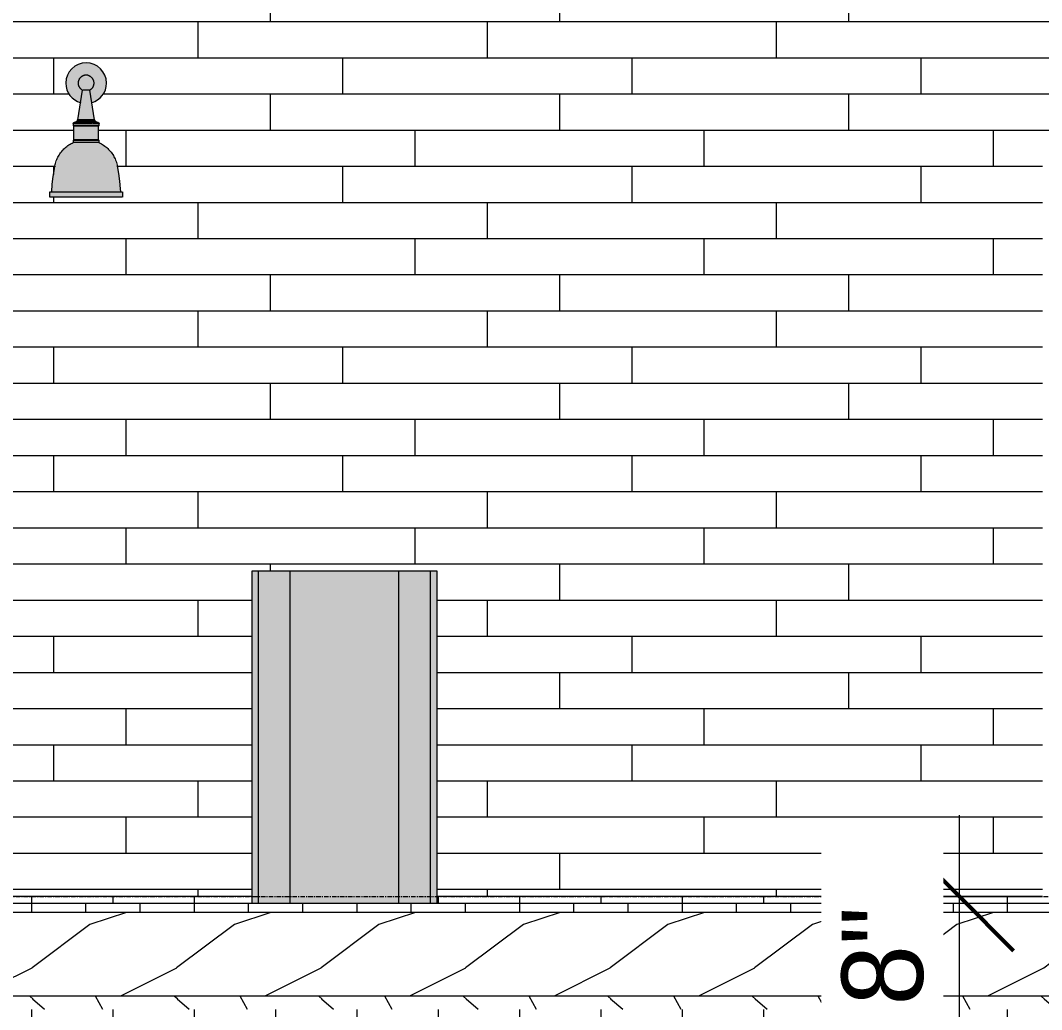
# Model space of a CAD drawing. Header units: inches. Extents: x 1822 to 8392, y -297 to 673.
# Drawn here: x 7981 to 8094, y -12.5 to 96.9 of the extents above; entities that cross this region are included whole.
import ezdxf

# ---------------------------------------------------------------- set-up
doc = ezdxf.new("R2010")
doc.units = ezdxf.units.IN
doc.header["$MEASUREMENT"] = 0
doc.linetypes.add('Grid Line 1_2_', pattern=[0.875, 0.5, -0.125, 0.125, -0.125])
for name, color, linetype, lineweight in [('A-ANNO-DIMS', 211, 'Continuous', 9), ('A-ANNO-DIMS-96', 211, 'Continuous', 9), ('A-FLOR-2', 192, 'Continuous', 9), ('A-FLOR-LEVL-4', 51, 'Grid Line 1_2_', 9), ('A-FLOR-MCUT', 51, 'Continuous', 13), ('A-FLOR-PATT-2', 252, 'Continuous', 9), ('A-WALL', 113, 'Continuous', 13), ('A-WALL-2', 113, 'Continuous', 9), ('A-WALL-3', 113, 'Continuous', 5), ('A-WALL-PATT-2', 111, 'Continuous', 9), ('E-LITE-EQPM', 33, 'Continuous', 9), ('S-FNDN-4', 32, 'Continuous', 9)]:
    doc.layers.add(name, color=color, linetype=linetype, lineweight=lineweight)
doc.styles.add('Century Gothic', font='ufonts.com_century-gothic.ttf', dxfattribs={"height": 9})
doc.dimstyles.new('OD__1_4__Tol__', dxfattribs={"dimscale": 12, "dimtxt": 9.397514, "dimasz": 1, "dimexe": 0.75, "dimexo": 0.5, "dimgap": 0.125, "dimtad": 1, "dimrnd": 0.25, "dimzin": 1, "dimdsep": 46, "dimlunit": 4, "dimtxsty": 'Century Gothic', "dimblk1": 'OBLIQUE', "dimblk2": 'OBLIQUE', "dimsah": 1, "dimcen": 0.09, "dimdle": 0.75, "dimazin": 0, "dimtfac": 1, "dimtdec": 4, "dimtix": 1, "dimtmove": 0, "dimatfit": 3, "dimfxl": 1, "dimtvp": 1, "dimtfill": 1, "dimfrac": 2, "dimtolj": 1, "dimtzin": 0, "dimarcsym": 2})

# ---------------------------------------------------------------- blocks, each defined once
blk = doc.blocks.new('VISA-OW2400-02-SASS - OW2400-L30K-MVOLT-V259-SECTION AT INTAKE AREA WELL')
at = {"layer": 'E-LITE-EQPM'}
h = blk.add_hatch(color=256, dxfattribs=at)
h.paths.add_polyline_path([(2878.04, 90.79), (2878.14, 90.71), (2878.2, 90.77), (2878.04, 90.79)], flags=0)
h.paths.add_polyline_path([(2878.73, 87.83), (2879.26, 88.05), (2879.73, 88.41), (2880.08, 88.88), (2880.31, 89.42), (2880.39, 90), (2880.31, 90.58), (2880.08, 91.13), (2879.73, 91.59), (2879.26, 91.95), (2878.72, 92.17), (2878.14, 92.25), (2877.5, 92.15), (2877.01, 91.95), (2876.55, 91.59), (2876.19, 91.13), (2875.96, 90.58), (2875.89, 90), (2875.96, 89.42), (2876.19, 88.88), (2876.63, 88.34), (2877.15, 87.99), (2877.54, 87.83), (2877.77, 89.22), (2877.41, 89.55), (2877.4, 89.65), (2877.35, 89.69), (2877.32, 90.13), (2877.4, 90.32), (2877.41, 90.37), (2877.42, 90.44), (2877.72, 90.73), (2877.82, 90.75), (2877.98, 90.85), (2877.99, 90.79), (2878.04, 90.79), (2878.07, 90.87), (2878.15, 90.79), (2878.23, 90.85), (2878.47, 90.71), (2878.39, 90.83), (2878.55, 90.75), (2878.69, 90.65), (2878.85, 90.46), (2878.96, 90.19), (2878.97, 90.02), (2878.89, 89.66), (2878.84, 89.63), (2878.75, 89.41), (2878.68, 89.35), (2878.5, 89.22), (2878.72, 87.89)], flags=0)
h = blk.add_hatch(color=256, dxfattribs=at)
h.paths.add_polyline_path([(2877.87, 89.22), (2878.14, 89.26), (2878.13, 90.71), (2877.98, 90.79), (2877.95, 90.79), (2877.95, 90.84), (2877.83, 90.79), (2877.79, 90.79), (2877.4, 90.41), (2877.4, 90.32), (2877.33, 90.18), (2877.31, 89.97), (2877.35, 89.69), (2877.41, 89.65), (2877.41, 89.54), (2877.77, 89.22), (2877.86, 89.22)], flags=0)
h.paths.add_polyline_path([(2878.14, 90.77), (2878.07, 90.87), (2878.04, 90.79), (2878.13, 90.77)], flags=0)
for points in [[(2878.22, 89.22), (2878.55, 89.26), (2878.82, 89.53), (2878.89, 89.66), (2878.9, 89.67), (2878.97, 89.82), (2878.97, 90.04), (2878.96, 90.19), (2878.85, 90.46), (2878.69, 90.65), (2878.47, 90.8), (2878.39, 90.81), (2878.39, 90.75), (2878.18, 90.84), (2878.14, 90.77), (2878.23, 90.77), (2878.14, 90.67), (2878.14, 89.22), (2878.22, 89.22)], [(2878.03, 85.93), (2878.14, 85.93), (2878.14, 89.22), (2877.77, 89.22), (2877.27, 85.93), (2877.95, 85.93)], [(2878.98, 85.93), (2879.04, 85.93), (2878.47, 89.22), (2878.14, 89.22), (2878.14, 85.93), (2878.89, 85.93)], [(2877.25, 85.74), (2877.36, 85.73), (2877.39, 85.71), (2877.58, 85.72), (2877.8, 85.72), (2877.97, 85.7), (2878.14, 85.73), (2878.14, 85.93), (2877.24, 85.93), (2877.18, 85.82), (2877.27, 85.81)], [(2878.14, 85.7), (2878.52, 85.71), (2878.72, 85.72), (2878.89, 85.72), (2878.92, 85.75), (2879.04, 85.74), (2879.02, 85.77), (2879.04, 85.8), (2879.13, 85.78), (2879.13, 85.8), (2879.04, 85.93), (2878.14, 85.93), (2878.14, 85.73)], [(2876.69, 85.29), (2878.14, 85.29), (2878.13, 85.54), (2876.69, 85.54), (2876.69, 85.47)], [(2876.88, 83.72), (2878.14, 83.72), (2878.14, 85.22), (2876.75, 85.22), (2876.78, 83.72), (2876.85, 83.72)], [(2876.78, 85.54), (2878.14, 85.54), (2878.13, 85.65), (2878.14, 85.67), (2878.13, 85.7), (2877.14, 85.67), (2877.13, 85.65), (2876.86, 85.64), (2876.83, 85.59)], [(2877.15, 85.22), (2878.14, 85.22), (2878.14, 85.29), (2876.88, 85.29), (2876.94, 85.22)], [(2879.01, 85.54), (2879.49, 85.54), (2879.39, 85.64), (2878.14, 85.7), (2878.14, 85.67), (2878.14, 85.65), (2878.14, 85.54), (2878.92, 85.54)], [(2878.86, 85.29), (2879.59, 85.29), (2879.59, 85.54), (2878.14, 85.54), (2878.15, 85.29), (2878.83, 85.29)], [(2878.48, 85.22), (2879.33, 85.22), (2879.39, 85.29), (2878.14, 85.29), (2878.14, 85.22), (2878.45, 85.22)], [(2879.39, 83.72), (2879.52, 83.72), (2879.52, 85.22), (2878.14, 85.22), (2878.14, 83.72), (2879.33, 83.72)], [(2876.89, 83.41), (2878.14, 83.41), (2878.12, 83.66), (2876.69, 83.66), (2876.69, 83.41), (2876.88, 83.41)], [(2877.79, 83.66), (2878.14, 83.67), (2878.14, 83.72), (2876.94, 83.72), (2876.93, 83.66), (2877.78, 83.66)], [(2878.9, 83.66), (2879.39, 83.66), (2879.33, 83.72), (2878.14, 83.72), (2878.14, 83.66), (2878.89, 83.66)], [(2879.53, 83.41), (2879.59, 83.41), (2879.59, 83.66), (2878.14, 83.66), (2878.14, 83.41), (2879.49, 83.41)], [(2875.72, 80.85), (2878.14, 80.85), (2878.14, 83.41), (2876.63, 83.37), (2875.8, 82.8), (2875.09, 81.93), (2874.74, 80.85), (2875.38, 80.85)], [(2878.14, 80.85), (2881.53, 80.85), (2881.12, 82.01), (2880.33, 82.91), (2879.53, 83.41), (2878.14, 83.41), (2878.14, 81)], [(2877.11, 77.98), (2878.14, 77.98), (2878.14, 80.85), (2874.74, 80.85), (2874.44, 79.15), (2874.39, 78.13), (2874.39, 77.98), (2877.06, 77.98)], [(2881.43, 77.98), (2881.89, 77.98), (2881.86, 78.79), (2881.78, 79.6), (2881.53, 80.85), (2878.14, 80.85), (2878.14, 77.98), (2881.15, 77.98)], [(2874.14, 77.38), (2878.14, 77.38), (2878.14, 77.98), (2874.14, 77.98), (2874.14, 77.88)], [(2882.13, 77.38), (2882.13, 77.98), (2878.14, 77.98), (2878.14, 77.38), (2881.65, 77.38)]]:
    blk.add_hatch(color=256, dxfattribs=at).paths.add_polyline_path(points, flags=0)
for p, q in [((2877.71, 89.22), (2877.19, 85.93)), ((2878.14, 89.22), (2877.77, 89.22)), ((2878.5, 89.22), (2878.14, 89.22)), ((2879.08, 85.93), (2878.56, 89.22)), ((2878.14, 85.93), (2877.24, 85.93)), ((2879.04, 85.93), (2878.14, 85.93)), ((2876.69, 85.54), (2876.69, 85.29)), ((2878.14, 85.54), (2876.69, 85.54)), ((2876.69, 85.29), (2876.75, 85.22)), ((2878.14, 85.29), (2876.69, 85.29)), ((2876.75, 85.22), (2876.75, 83.72)), ((2878.14, 85.22), (2876.75, 85.22)), ((2878.14, 85.7), (2877.02, 85.7)), ((2877.19, 85.7), (2877.45, 85.7)), ((2879.25, 85.7), (2878.14, 85.7)), ((2878.86, 85.54), (2878.14, 85.54)), ((2879.59, 85.29), (2878.14, 85.29)), ((2879.52, 85.22), (2878.14, 85.22)), ((2878.82, 85.7), (2879.25, 85.7)), ((2879.59, 85.54), (2878.9, 85.54)), ((2879.52, 85.22), (2879.59, 85.29)), ((2879.52, 83.72), (2879.52, 85.22)), ((2879.59, 85.29), (2879.59, 85.54)), ((2876.75, 83.72), (2876.69, 83.66)), ((2876.69, 83.66), (2876.69, 83.41)), ((2878.14, 83.66), (2876.69, 83.66)), ((2878.14, 83.72), (2876.75, 83.72)), ((2879.52, 83.72), (2878.14, 83.72)), ((2879.59, 83.66), (2878.14, 83.66)), ((2879.59, 83.66), (2879.52, 83.72)), ((2879.59, 83.41), (2879.59, 83.66)), ((2878.14, 83.41), (2876.69, 83.41)), ((2879.59, 83.41), (2878.14, 83.41)), ((2874.08, 77.98), (2874.08, 77.38)), ((2874.14, 77.98), (2878.14, 77.98)), ((2878.14, 77.38), (2874.14, 77.38)), ((2878.14, 77.98), (2882.13, 77.98)), ((2882.13, 77.38), (2878.14, 77.38)), ((2882.19, 77.38), (2882.19, 77.98))]:
    blk.add_line(p, q, dxfattribs=at)
at = {"layer": 'E-LITE-EQPM', "flags": 128}
for points in [[(2877.71, 89.22), (2877.68, 89.24), (2877.65, 89.26), (2877.62, 89.29), (2877.6, 89.31), (2877.57, 89.34), (2877.54, 89.36), (2877.52, 89.39), (2877.49, 89.42), (2877.47, 89.45), (2877.45, 89.48), (2877.43, 89.51), (2877.41, 89.54), (2877.39, 89.57), (2877.37, 89.6), (2877.36, 89.64), (2877.35, 89.67), (2877.33, 89.71), (2877.32, 89.74), (2877.31, 89.78), (2877.3, 89.81), (2877.3, 89.85), (2877.29, 89.89), (2877.29, 89.92), (2877.29, 89.96), (2877.28, 90), (2877.29, 90.03), (2877.29, 90.07), (2877.29, 90.11), (2877.3, 90.14), (2877.3, 90.18), (2877.31, 90.22), (2877.32, 90.25), (2877.33, 90.29), (2877.34, 90.32), (2877.36, 90.36), (2877.37, 90.39), (2877.39, 90.42), (2877.4, 90.46), (2877.42, 90.49), (2877.44, 90.52), (2877.46, 90.55), (2877.49, 90.58), (2877.51, 90.61), (2877.54, 90.63), (2877.56, 90.66), (2877.59, 90.68), (2877.62, 90.71), (2877.64, 90.73), (2877.67, 90.75), (2877.7, 90.77), (2877.74, 90.79), (2877.77, 90.81), (2877.8, 90.83), (2877.83, 90.84), (2877.87, 90.86), (2877.9, 90.87), (2877.94, 90.88), (2877.97, 90.89), (2878.01, 90.9), (2878.05, 90.91), (2878.08, 90.91), (2878.12, 90.92), (2878.14, 90.92)], [(2878.14, 90.92), (2878.17, 90.92), (2878.21, 90.91), (2878.25, 90.91), (2878.28, 90.9), (2878.32, 90.89), (2878.35, 90.88), (2878.39, 90.87), (2878.42, 90.85), (2878.46, 90.84), (2878.49, 90.82), (2878.52, 90.8), (2878.55, 90.78), (2878.58, 90.76), (2878.61, 90.74), (2878.64, 90.72), (2878.67, 90.7), (2878.7, 90.67), (2878.72, 90.65), (2878.75, 90.62), (2878.77, 90.59), (2878.8, 90.56), (2878.82, 90.53), (2878.84, 90.5), (2878.86, 90.47), (2878.88, 90.44), (2878.89, 90.41), (2878.91, 90.37), (2878.92, 90.34), (2878.94, 90.3), (2878.95, 90.27), (2878.96, 90.23), (2878.97, 90.2), (2878.97, 90.16), (2878.98, 90.12), (2878.98, 90.09), (2878.99, 90.05), (2878.99, 90.01), (2878.99, 89.98), (2878.99, 89.94), (2878.98, 89.9), (2878.98, 89.87), (2878.97, 89.83), (2878.96, 89.79), (2878.96, 89.76), (2878.94, 89.72), (2878.93, 89.69), (2878.92, 89.65), (2878.91, 89.62), (2878.89, 89.59), (2878.87, 89.55), (2878.85, 89.52), (2878.83, 89.49), (2878.81, 89.46), (2878.79, 89.43), (2878.77, 89.4), (2878.74, 89.38), (2878.72, 89.35), (2878.69, 89.32), (2878.66, 89.3), (2878.63, 89.28), (2878.6, 89.25), (2878.57, 89.23), (2878.56, 89.22)], [(2876.97, 85.7), (2876.97, 85.7), (2876.98, 85.7), (2876.99, 85.7), (2877, 85.71), (2877.01, 85.71), (2877.02, 85.71), (2877.03, 85.71), (2877.04, 85.71), (2877.05, 85.72), (2877.05, 85.72), (2877.06, 85.72), (2877.07, 85.73), (2877.08, 85.73), (2877.09, 85.74), (2877.09, 85.74), (2877.1, 85.75), (2877.11, 85.75), (2877.11, 85.76), (2877.12, 85.76), (2877.13, 85.77), (2877.13, 85.78), (2877.14, 85.78), (2877.14, 85.79), (2877.15, 85.8), (2877.16, 85.81), (2877.16, 85.81), (2877.16, 85.82), (2877.17, 85.83), (2877.17, 85.84), (2877.18, 85.85), (2877.18, 85.85), (2877.18, 85.86), (2877.18, 85.87), (2877.19, 85.88), (2877.19, 85.89), (2877.19, 85.9), (2877.19, 85.91), (2877.19, 85.92), (2877.19, 85.93), (2877.19, 85.93)], [(2879.08, 85.93), (2879.08, 85.92), (2879.08, 85.91), (2879.08, 85.9), (2879.08, 85.89), (2879.09, 85.88), (2879.09, 85.87), (2879.09, 85.87), (2879.09, 85.86), (2879.1, 85.85), (2879.1, 85.84), (2879.1, 85.83), (2879.11, 85.82), (2879.11, 85.82), (2879.12, 85.81), (2879.12, 85.8), (2879.13, 85.79), (2879.13, 85.79), (2879.14, 85.78), (2879.14, 85.77), (2879.15, 85.77), (2879.16, 85.76), (2879.16, 85.75), (2879.17, 85.75), (2879.18, 85.74), (2879.19, 85.74), (2879.19, 85.73), (2879.2, 85.73), (2879.21, 85.72), (2879.22, 85.72), (2879.23, 85.72), (2879.23, 85.71), (2879.24, 85.71), (2879.25, 85.71), (2879.26, 85.71), (2879.27, 85.71), (2879.28, 85.7), (2879.29, 85.7), (2879.3, 85.7), (2879.3, 85.7), (2879.31, 85.7)], [(2876.69, 85.54), (2876.7, 85.56), (2876.71, 85.57), (2876.72, 85.58), (2876.74, 85.59), (2876.75, 85.61), (2876.77, 85.62), (2876.78, 85.63), (2876.8, 85.64), (2876.81, 85.65), (2876.83, 85.66), (2876.84, 85.66), (2876.86, 85.67), (2876.88, 85.68), (2876.89, 85.68), (2876.91, 85.69), (2876.93, 85.69), (2876.95, 85.7), (2876.96, 85.7), (2876.97, 85.7)], [(2879.31, 85.7), (2879.32, 85.7), (2879.34, 85.69), (2879.36, 85.69), (2879.38, 85.68), (2879.39, 85.68), (2879.41, 85.67), (2879.43, 85.66), (2879.44, 85.66), (2879.46, 85.65), (2879.48, 85.64), (2879.49, 85.63), (2879.51, 85.62), (2879.52, 85.61), (2879.53, 85.59), (2879.55, 85.58), (2879.56, 85.57), (2879.57, 85.56), (2879.58, 85.54), (2879.59, 85.54)], [(2874.69, 80.85), (2874.72, 80.99), (2874.75, 81.12), (2874.79, 81.26), (2874.84, 81.4), (2874.89, 81.53), (2874.95, 81.66), (2875.01, 81.79), (2875.08, 81.91), (2875.15, 82.04), (2875.23, 82.16), (2875.31, 82.28), (2875.4, 82.39), (2875.49, 82.5), (2875.58, 82.61), (2875.68, 82.71), (2875.79, 82.81), (2875.89, 82.9), (2876.01, 82.99), (2876.12, 83.08), (2876.24, 83.16), (2876.36, 83.23), (2876.48, 83.3), (2876.61, 83.37), (2876.69, 83.41)], [(2879.59, 83.41), (2879.71, 83.34), (2879.84, 83.28), (2879.96, 83.2), (2880.08, 83.12), (2880.2, 83.04), (2880.31, 82.95), (2880.42, 82.86), (2880.53, 82.77), (2880.63, 82.67), (2880.73, 82.56), (2880.82, 82.45), (2880.91, 82.34), (2881, 82.23), (2881.08, 82.11), (2881.15, 81.99), (2881.22, 81.86), (2881.29, 81.74), (2881.35, 81.61), (2881.4, 81.47), (2881.45, 81.34), (2881.5, 81.2), (2881.54, 81.07), (2881.57, 80.93), (2881.59, 80.85)], [(2874.33, 77.98), (2874.39, 78.83), (2874.49, 79.68), (2874.63, 80.52), (2874.69, 80.85)], [(2881.59, 80.85), (2881.73, 80), (2881.84, 79.16), (2881.92, 78.3), (2881.94, 77.98)]]:
    blk.add_lwpolyline(points, dxfattribs=at)
at = {"layer": 'E-LITE-EQPM'}
for start, end in [(360, 180), (180, 254.7454), (285.2546, 360)]:
    blk.add_arc((2878.14, 90), 2.25, start, end, dxfattribs=at)
blk = doc.blocks.new('DIMBLOCK13-SECTION AT INTAKE AREA WELL')
at = {"layer": 'A-ANNO-DIMS-96'}
for p, q in [((8084.89, -32), (8084.89, 9)), ((8082.4, 0), (8093.89, 0)), ((8084.89, 0), (8082.4, 0)), ((7954.42, -32), (8093.89, -32)), ((8084.89, -32), (7954.42, -32))]:
    blk.add_line(p, q, dxfattribs=at)
at = {"layer": 'A-ANNO-DIMS-96', "lineweight": 50}
for p, q in [((8084.89, 0), (8078.89, 6)), ((8084.89, 0), (8090.89, -6)), ((8084.89, -32), (8078.89, -26)), ((8084.89, -32), (8090.89, -38))]:
    blk.add_line(p, q, dxfattribs=at)
at = {"layer": 'A-ANNO-DIMS-96', "color": 0, "insert": (8071.85, -31.74), "char_height": 9, "width": 37.7691, "attachment_point": 1, "rotation": 90, "line_spacing_factor": 0.984502, "style": 'Century Gothic', "bg_fill": 3, "box_fill_scale": 1.25, "bg_fill_color": 256, "bg_fill_true_color": 13158600, "bg_fill_transparency": 0}
blk.add_mtext('2\' - 8"', dxfattribs=at)
blk = doc.blocks.new('_Oblique')
at = {"color": 0, "linetype": 'ByBlock', "lineweight": -2}
blk.add_line((-0.5, -0.5), (0.5, 0.5), dxfattribs=at)

msp = doc.modelspace()

# ---------------------------------------------------------------- hatches: boundary and pattern name
at = {"layer": 'A-FLOR-PATT-2'}
h = msp.add_hatch(dxfattribs=at)
h.set_pattern_fill('FP_167', color=256, style=0, pattern_type=2)
h.set_pattern_definition([(90, (7982.22, 124.832), (-6, 4e-16), [])])
h.paths.add_polyline_path([(8254.42278, -1.75), (8254.42278, -0.75), (7826.42278, -0.75), (7826.42278, -1.75), (8199.12126, -1.75)], flags=0)
h = msp.add_hatch(dxfattribs=at)
h.set_pattern_fill('FP_168', color=256, style=0, pattern_type=2)
h.set_pattern_definition([(216.87, (7988.617, 140.825), (47.980943, 31.987086), [7.997, -71.971]), (206.565, (7998.214, 136.027), (-15.99371, -15.99413), [17.881, -17.881]), (198.435, (7998.214, 128.03), (-31.98674, -15.99388), [10.115, -40.461])])
h.paths.add_polyline_path([(7826.42278, -11), (8254.42278, -11), (8254.42278, -1.75), (7826.42278, -1.75)], flags=0)
h = msp.add_hatch(dxfattribs=at)
h.set_pattern_fill('FP_166', color=256, style=0, pattern_type=2)
h.set_pattern_definition([(108.435, (7986.378, 124.832), (-15.99388, 31.98674), [6.069, -44.507]), (139.399, (7984.459, 130.589), (-95.962202, 79.96734), [2.949, -144.505]), (136.848, (7998.21405, 132.509), (-239.905045, 223.9086564), [7.015, -343.752]), (109.983, (7993.096, 137.307), (-47.980317, 127.949461), [3.744, -183.456]), (90, (7991.816, 124.832), (-15.994, 15.994), [3.199, -12.795]), (118.443, (7991.81605, 128.03), (111.9554492, -207.916726), [8.731, -427.81]), (84.289, (7987.658, 135.707), (-15.994155, -143.941867), [3.215, -157.519]), (129.806, (7987.978, 138.906), (63.975122, -79.968027), [2.498, -122.416])])
h.paths.add_polyline_path([(8254.42278, -12.5), (8254.42278, -11), (7826.42278, -11), (7826.42278, -12.5), (8246.42278, -12.5)], flags=0)
at = {"layer": 'A-WALL'}
for points in [[(8010.82278, -0.75), (8010.82278, 36), (8007.32278, 36), (8007.32278, -0.75)], [(8010.82278, -0.75), (8022.82278, -0.75), (8022.82278, 36), (8010.82278, 36), (8010.82278, 0)], [(8026.32278, -0.75), (8026.32278, 36), (8022.82278, 36), (8022.82278, -0.75)]]:
    msp.add_hatch(color=256, dxfattribs=at).paths.add_polyline_path(points, flags=0)
at = {"layer": 'A-WALL-3'}
for points in [[(8007.32278, -0.75), (8007.32278, 36), (8006.57278, 36), (8006.57278, -0.75)], [(8026.32278, -0.75), (8027.07278, -0.75), (8027.07278, 36), (8026.32278, 36), (8026.32278, -0.31234)]]:
    msp.add_hatch(color=256, dxfattribs=at).paths.add_polyline_path(points, flags=0)
at = {"layer": 'A-WALL-PATT-2'}
h = msp.add_hatch(dxfattribs=at)
h.set_pattern_fill('FP_22', color=256, style=0, pattern_type=2)
h.set_pattern_definition([(0, (7752.648, 0.8), (0, 4), []), (90, (7752.648, 0.8), (-8, 8), [4, -28]), (90, (7768.648, 4.8), (-8, 8), [4, -28])])
h.paths.add_polyline_path([(7752.64778, 0), (7766.42278, 0), (7766.42278, 88), (7806.42278, 87.99415), (7806.42278, 0), (7940.47278, 0), (7940.47278, 81), (7977.97278, 81), (7977.97278, 0), (8006.57278, 0), (8006.57278, 36), (8027.07278, 36), (8027.07278, 0), (8094.07278, 0), (8094.07278, 81), (8131.57278, 81), (8131.57278, 0), (8271.42426, 0), (8271.42426, 109.25), (7752.64778, 109.25), (7752.64778, 47.54715)], flags=0)
h.paths.add_polyline_path([(7937.02288, 3.5), (7902.72278, 3.5), (7902.72278, 81), (7940.09778, 81), (7940.09778, 3.5), (7938.22278, 3.5)], flags=0)
h.paths.add_polyline_path([(8144.89401, 3.5), (8131.94778, 3.5), (8131.94778, 81), (8169.32278, 81), (8169.32278, 3.5), (8162.96976, 3.5)], flags=0)
h.paths.add_polyline_path([(7859.78528, 23.3125), (7830.78528, 23.3125), (7830.78528, 68.3125), (7859.78528, 68.3125), (7859.78528, 24.25)], flags=0)
h.paths.add_polyline_path([(8210.97278, 23.3125), (8210.97278, 68.3125), (8239.97278, 68.3125), (8239.97278, 23.3125), (8211.53528, 23.3125)], flags=0)
h.paths.add_polyline_path([(7988.70853, 85.70215), (7988.32695, 85.71495), (7988.51955, 85.70215), (7988.70731, 85.70215)], flags=0)
h.paths.add_polyline_path([(7987.21066, 77.38397), (7984.24023, 77.38397), (7984.24023, 77.97813), (7984.48644, 77.97813), (7984.54274, 79.23828), (7984.55842, 79.4177), (7984.88826, 81), (7985.20001, 81.95443), (7986.01906, 82.89544), (7986.78617, 83.40622), (7986.78617, 83.65622), (7986.98032, 83.65622), (7987.03882, 83.72378), (7986.85373, 83.72378), (7986.88325, 85.22378), (7987.03882, 85.22378), (7986.94628, 85.29134), (7986.78617, 85.29134), (7986.78617, 85.54134), (7986.88325, 85.54134), (7986.98032, 85.63818), (7987.65526, 85.72224), (7987.48419, 85.71016), (7987.46677, 85.74398), (7987.44093, 85.76093), (7987.34501, 85.74398), (7987.33628, 85.81422), (7987.28372, 85.81504), (7987.33628, 85.92746), (7987.64373, 87.83048), (7987.11028, 88.05144), (7986.64429, 88.40901), (7986.28673, 88.875), (7986.06195, 89.41766), (7985.98528, 90), (7986.06195, 90.58234), (7986.28673, 91.125), (7986.73119, 91.65767), (7987.11028, 91.94856), (7987.65294, 92.17333), (7988.23528, 92.25), (7988.85119, 92.15943), (7989.36028, 91.94856), (7989.82628, 91.59099), (7990.18384, 91.125), (7990.41655, 90.52208), (7990.47414, 89.91535), (7990.40862, 89.41766), (7990.18384, 88.875), (7989.82628, 88.40901), (7989.22196, 87.99415), (7988.82746, 87.82667), (7989.17697, 85.86687), (7989.17697, 85.79935), (7989.08042, 85.7967), (7989.08042, 85.75101), (7989.08042, 85.7082), (7988.73305, 85.70698), (7988.92333, 85.70215), (7989.50958, 85.63666), (7989.58732, 85.54134), (7989.6844, 85.54134), (7989.6844, 85.29134), (7989.49025, 85.29134), (7989.43175, 85.22378), (7989.61684, 85.22378), (7989.58732, 83.72378), (7989.43175, 83.72378), (7989.52429, 83.65622), (7989.6844, 83.65622), (7989.6844, 83.40622), (7990.56044, 82.81134), (7991.27983, 81.92603), (7991.66873, 80.66195), (7991.91215, 79.4177), (7991.98413, 77.97813), (7992.23034, 77.97813), (7992.23034, 77.38397), (7988.23528, 77.38397)], flags=0)
h.paths.add_polyline_path([(7811.58275, 85.70215), (7811.20116, 85.71495), (7811.39377, 85.70215), (7811.58153, 85.70215)], flags=0)
h.paths.add_polyline_path([(7808.96802, 77.38397), (7807.11445, 77.38397), (7807.11445, 77.97813), (7807.36065, 77.97813), (7807.41696, 79.23828), (7807.43264, 79.4177), (7807.71191, 80.84519), (7808.12171, 82.01132), (7808.89328, 82.89544), (7809.66039, 83.40622), (7809.66039, 83.65622), (7809.85454, 83.65622), (7809.91304, 83.72378), (7809.72795, 83.72378), (7809.75746, 85.22378), (7809.91304, 85.22378), (7809.82049, 85.29134), (7809.66039, 85.29134), (7809.66039, 85.54134), (7809.75746, 85.54134), (7809.85454, 85.63818), (7810.49263, 85.72918), (7810.35841, 85.71016), (7810.34099, 85.74398), (7810.31515, 85.76093), (7810.21922, 85.74398), (7810.2105, 85.81422), (7810.15794, 85.81504), (7810.2105, 85.92746), (7810.49263, 87.84097), (7809.9845, 88.05144), (7809.51851, 88.40901), (7809.16095, 88.875), (7808.93617, 89.41766), (7808.8595, 90), (7808.93617, 90.58234), (7809.16095, 91.125), (7809.51851, 91.59099), (7809.9845, 91.94856), (7810.52716, 92.17333), (7811.1095, 92.25), (7811.69185, 92.17333), (7812.2345, 91.94856), (7812.7521, 91.52374), (7813.05806, 91.125), (7813.29077, 90.52208), (7813.3595, 90), (7813.28284, 89.41766), (7813.05806, 88.875), (7812.70049, 88.40901), (7812.09617, 87.99415), (7811.70167, 87.82667), (7812.05119, 85.86687), (7812.05119, 85.79935), (7811.95464, 85.7967), (7811.95464, 85.75101), (7811.95464, 85.7082), (7811.60727, 85.70698), (7811.79755, 85.70215), (7812.3838, 85.63666), (7812.46154, 85.54134), (7812.55862, 85.54134), (7812.55862, 85.29134), (7812.36447, 85.29134), (7812.30597, 85.22378), (7812.49106, 85.22378), (7812.46154, 83.72378), (7812.30597, 83.72378), (7812.39851, 83.65622), (7812.55862, 83.65622), (7812.55862, 83.40622), (7813.43466, 82.81134), (7814.15405, 81.92603), (7814.54295, 80.66195), (7814.80678, 79.14636), (7814.85835, 77.97813), (7815.10456, 77.97813), (7815.10456, 77.38397), (7809.5001, 77.38397)], flags=0)
h = msp.add_hatch(dxfattribs=at)
h.set_pattern_fill('FP_165', color=256, style=0, pattern_type=2)
h.set_pattern_definition([(0, (7982.22, 124.832), (0, 9), []), (90, (7982.22, 124.832), (-9, 6e-16), [])])
h.paths.add_polyline_path([(8246.42278, -87.60784), (8246.42278, -87.60156), (8230.69626, -87.60784)], flags=0)
h.paths.add_polyline_path([(8230.17308, -81.60156), (8246.42278, -81.60156), (8246.42278, -12.5), (7826.42278, -12.5), (7826.42278, -7.12889), (7742.42278, -7.12889), (7742.42278, -0.5), (7826.42278, -0.5), (7826.42278, -0.75), (7940.47278, -0.75), (7940.47278, 0), (7693.00026, 0), (7693.00026, -14.09711), (7713.62279, -17.73994), (7735.00527, -16.97506), (7742.42272, -25.82302), (7742.42272, -12.5), (7750.42278, -12.5), (7750.42278, -81.60156), (8073.08432, -81.60156)], flags=0)
h.paths.add_polyline_path([(7804.42278, -74), (7804.42278, -32), (7948.42278, -32), (7948.42278, -74), (7837.60626, -74)], flags=0)
h.paths.add_polyline_path([(8271.42426, -16.50383), (8271.42426, 0), (8131.57278, 0), (8131.57278, -0.75), (8254.42278, -0.75), (8254.42278, -16.40579), (8257.1823, -16.45471), (8271.2249, -16.50313)], flags=0)
h.paths.add_polyline_path([(8090.66676, -0.75), (8094.07278, -0.75), (8094.07278, 0), (8027.07278, 0), (8027.07278, -0.75), (8054.51526, -0.75)], flags=0)
h.paths.add_polyline_path([(7977.97278, -0.75), (8006.57278, -0.75), (8006.57278, 0), (7977.97278, 0)], flags=0)

# ---------------------------------------------------------------- linework, layer by layer
at = {"layer": 'A-FLOR-2'}
msp.add_line((8254.42278, -0.75), (7826.42278, -0.75), dxfattribs=at)
at = {"layer": 'A-FLOR-LEVL-4'}
msp.add_line((7596.32459, 0), (8368.11551, 0), dxfattribs=at)
at = {"layer": 'A-FLOR-MCUT'}
for p, q in [((8254.42278, -1.75), (7826.42278, -1.75)), ((8254.42278, -11), (7826.42278, -11))]:
    msp.add_line(p, q, dxfattribs=at)
at = {"layer": 'A-WALL'}
for p, q in [((8007.32278, -0.75), (8007.32278, 36)), ((8026.32278, 36), (8026.32278, -0.75))]:
    msp.add_line(p, q, dxfattribs=at)
at = {"layer": 'A-WALL-2'}
for p, q in [((8006.57278, 36), (8006.57278, -0.75)), ((8027.07278, 36), (8006.57278, 36)), ((8010.82278, -0.75), (8010.82278, 36)), ((8022.82278, 36), (8022.82278, -0.75)), ((8027.07278, -0.75), (8027.07278, 36))]:
    msp.add_line(p, q, dxfattribs=at)
at = {"layer": 'S-FNDN-4'}
for p, q in [((8006.57278, 0), (7977.97278, 0)), ((8094.07278, 0), (8027.07278, 0))]:
    msp.add_line(p, q, dxfattribs=at)

# ---------------------------------------------------------------- block references
at = {"layer": 'E-LITE-EQPM'}
msp.add_blockref('VISA-OW2400-02-SASS - OW2400-L30K-MVOLT-V259-SECTION AT INTAKE AREA WELL', (5110.09905, 0), dxfattribs=at)

# ---------------------------------------------------------------- next in the draw order: dimensions: what is measured, and where the dimension line sits
at = {"layer": 'A-ANNO-DIMS'}
dim = msp.add_linear_dim(base=(8084.88508, 0), p1=(7948.42278, -32), p2=(8076.3998, 0), angle=90, dimstyle='OD__1_4__Tol__', override={"dimpost": '<>', "dimfxl": 131.917079}, dxfattribs=at)
dim.commit()
dim.dimension.update_dxf_attribs({"geometry": 'DIMBLOCK13-SECTION AT INTAKE AREA WELL', "text_midpoint": (8078.6587, -16)})

doc.saveas('drawing.dxf')
